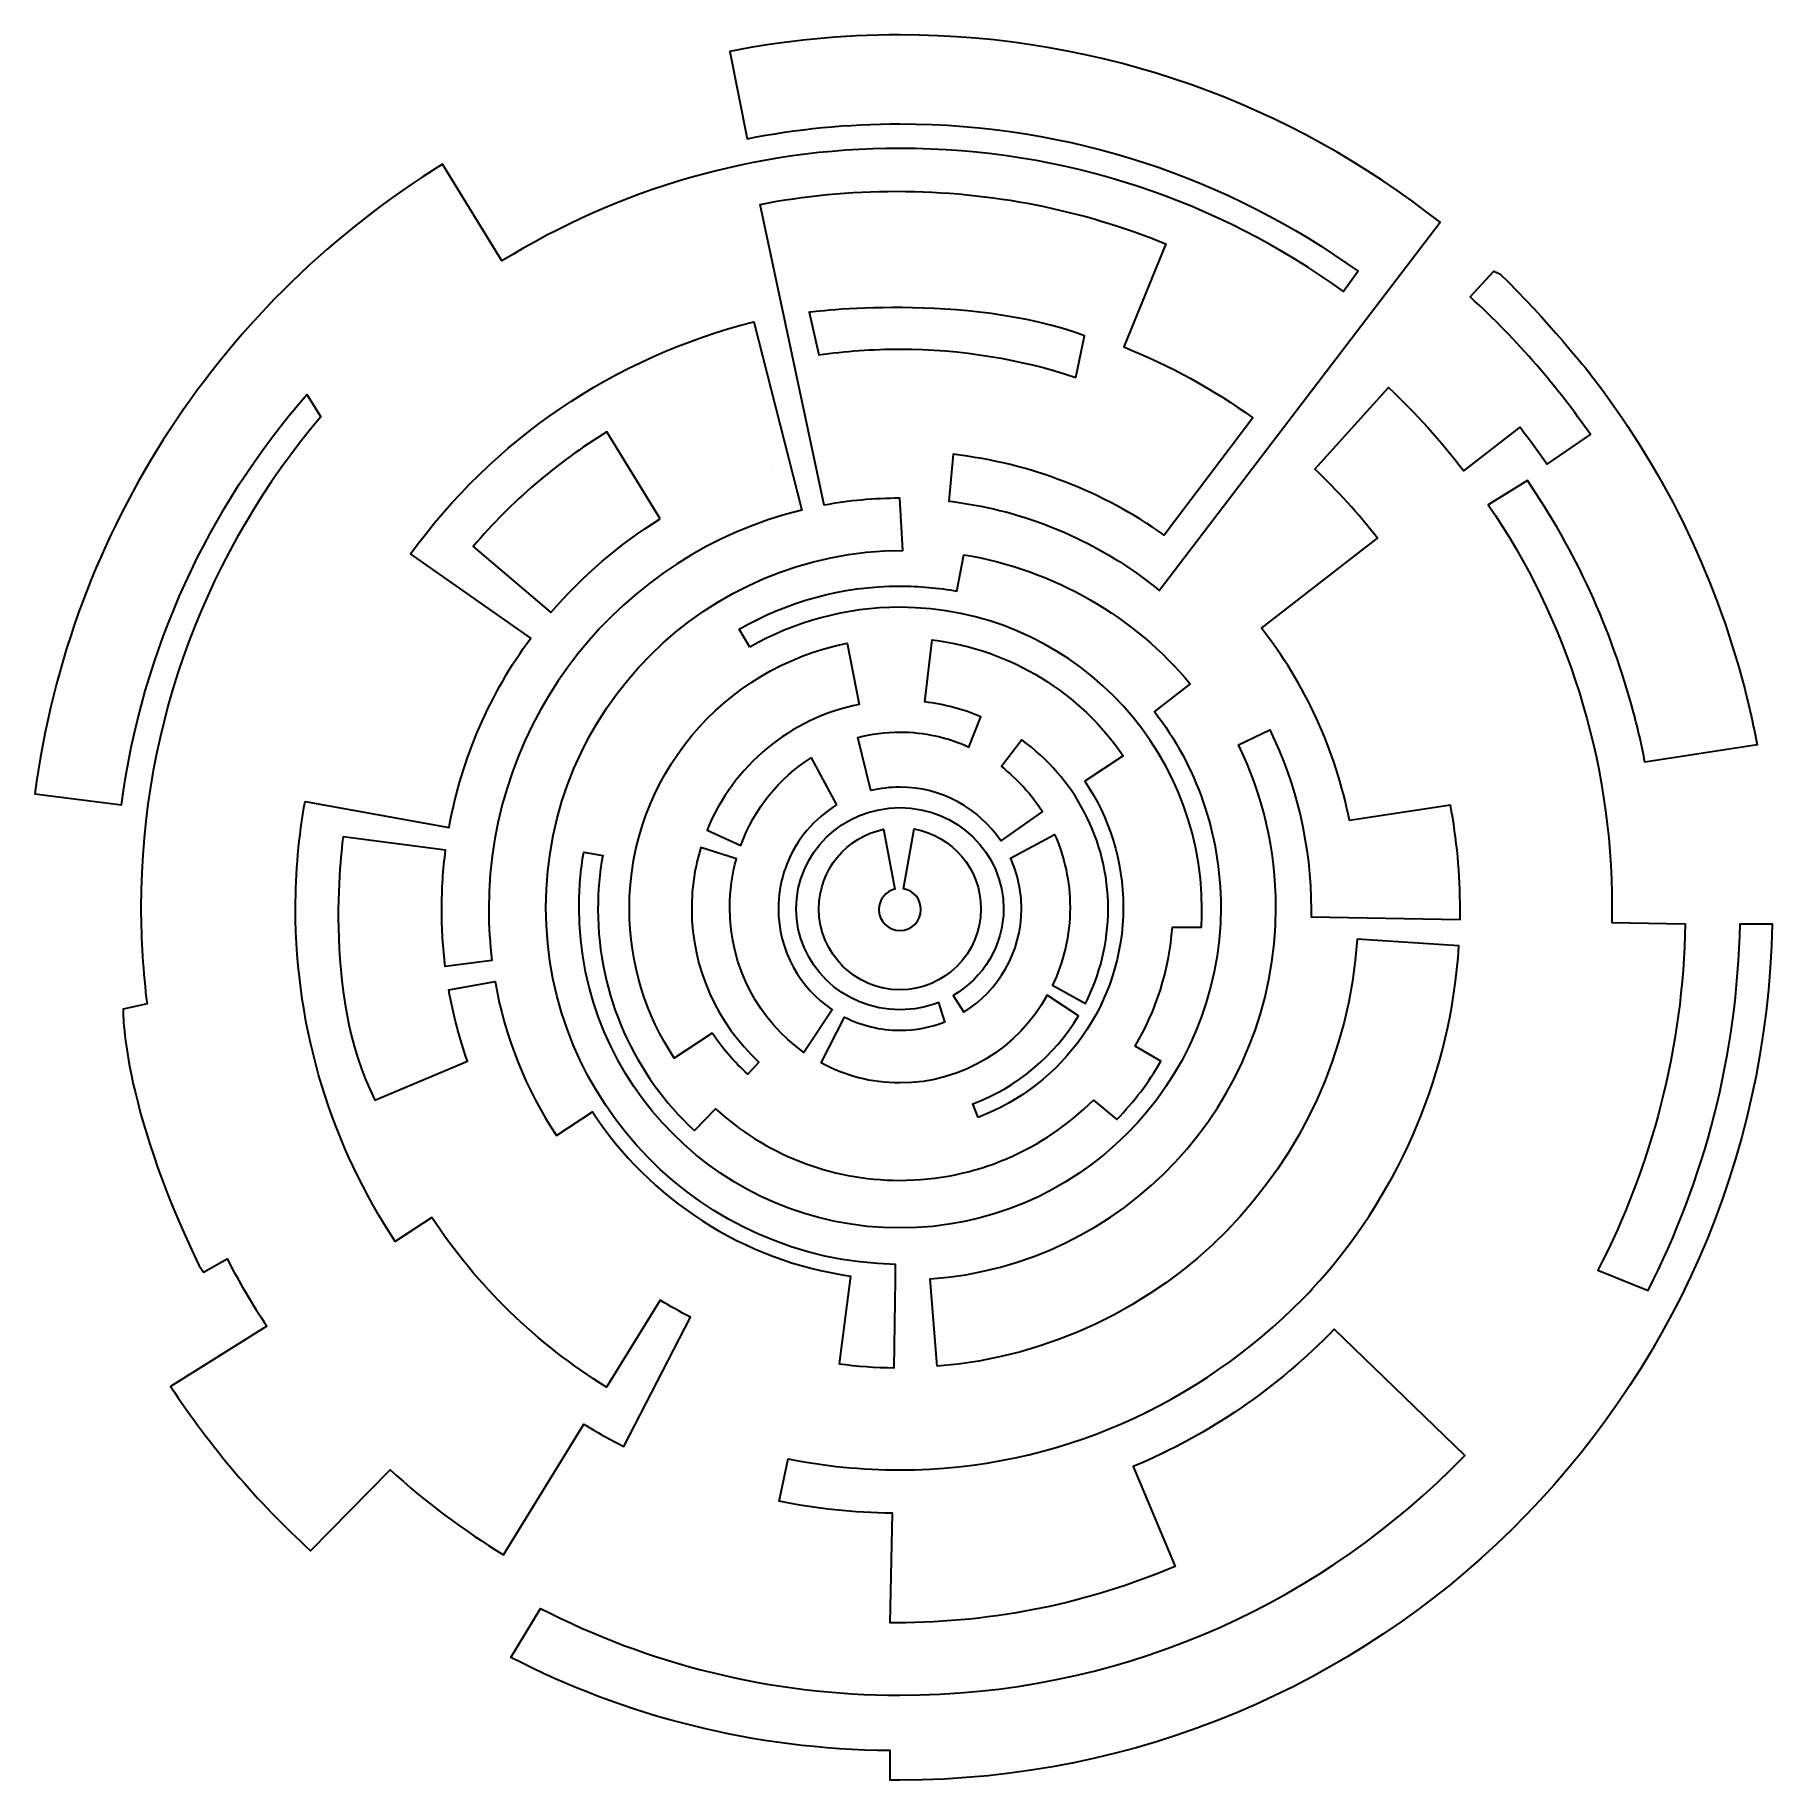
# Model space of a CAD drawing. Header units: inches. Extents: x 74 to 354, y -286 to -5.
import ezdxf

# ---------------------------------------------------------------- set-up
doc = ezdxf.new("R2010")
doc.units = ezdxf.units.IN
doc.header["$MEASUREMENT"] = 0
doc.layers.add('Capa 1', color=7, linetype='Continuous')

msp = doc.modelspace()

# ---------------------------------------------------------------- linework, layer by layer
at = {"layer": 'Capa 1', "color": 250, "lineweight": 35, "true_color": 0x201815}
msp.add_lwpolyline([(192.69, -74.7), (192.69, -74.7)], dxfattribs=at)
for points, knots in [([(226.29, -80.67), (224.58, -80.33), (222.85, -80.05), (221.1, -79.85), (221.1, -79.85), (221.79, -72.3), (221.79, -72.3), (234.37, -73.75), (245.99, -78.37), (255.83, -85.33), (255.83, -85.33), (270.12, -66.43), (270.12, -66.43), (263.72, -61.82), (256.74, -57.97), (249.3, -55), (249.3, -55), (256.12, -38.38), (256.12, -38.38), (242.71, -32.93), (228.05, -29.92), (212.68, -29.92), (205.16, -29.92), (197.8, -30.64), (190.69, -32.02), (190.69, -32.02), (200.99, -80.51), (200.99, -80.51), (204.96, -79.77), (209.05, -79.38), (213.23, -79.38), (213.23, -79.38), (213.7, -87.8), (213.7, -87.8), (181.92, -87.8), (156.16, -113.56), (156.16, -145.34), (156.16, -176.72), (181.29, -202.24), (212.52, -202.87), (212.52, -202.87), (212.49, -205.34), (212.49, -205.34), (212.49, -205.34), (212.31, -219.52), (212.31, -219.52), (209.3, -219.48), (206.32, -219.26), (203.41, -218.88), (203.41, -218.88), (205.27, -204.74), (205.27, -204.74), (187.88, -202.26), (172.89, -192.33), (163.65, -178.28), (163.65, -178.28), (157.85, -182.09), (157.85, -182.09), (152.98, -174.72), (149.56, -166.31), (147.96, -157.27), (147.96, -157.27), (140.5, -158.6), (140.5, -158.6), (141.2, -162.56), (142.21, -166.4), (143.51, -170.12), (143.51, -170.12), (143.52, -170.12), (143.52, -170.12), (143.52, -170.12), (128.6, -176.37), (128.6, -176.37), (119.72, -159.13), (123.48, -133.93), (123.48, -133.93), (123.48, -133.93), (139.99, -136.09), (139.99, -136.09), (139.58, -139.22), (139.37, -142.42), (139.37, -145.67), (139.37, -148.78), (139.56, -151.84), (139.94, -154.86), (139.94, -154.86), (147.45, -153.89), (147.45, -153.89), (147.12, -151.2), (146.95, -148.45), (146.95, -145.67), (146.95, -114.5), (168.46, -88.36), (197.44, -81.28), (197.44, -81.28), (189.7, -50.96), (189.7, -50.96), (167.1, -56.57), (147.61, -70.06), (134.33, -88.36), (134.33, -88.36), (153.72, -101.91), (153.72, -101.91), (147.18, -110.79), (142.58, -121.18), (140.55, -132.47), (140.55, -132.47), (117.33, -128.25), (117.33, -128.25), (116.32, -133.86), (115.8, -139.64), (115.8, -145.54), (115.8, -165.35), (121.71, -183.79), (131.88, -199.17), (131.88, -199.17), (137.77, -195.3), (137.77, -195.3), (145.04, -206.34), (154.68, -215.69), (165.95, -222.63), (165.95, -222.63), (174.57, -208.61), (174.57, -208.61), (176.15, -209.58), (177.78, -210.5), (179.45, -211.36), (179.45, -211.36), (168.71, -232.22), (168.71, -232.22), (166.52, -231.1), (164.37, -229.89), (162.28, -228.6), (162.28, -228.6), (149.33, -249.69), (149.33, -249.69), (142.81, -245.69), (136.69, -241.09), (131.06, -235.98), (131.06, -235.98), (118.22, -249.02), (118.22, -249.02), (109.66, -241.17), (102.07, -232.27), (95.66, -222.52), (95.66, -222.52), (111.15, -212.81), (111.15, -212.81), (108.84, -209.32), (106.71, -205.71), (104.76, -201.98), (104.76, -201.98), (100.95, -204.09), (100.95, -204.09), (100.95, -204.09), (100.21, -203), (100.21, -203), (87.5, -176.53), (88.02, -161.73), (88.02, -161.73), (88.02, -161.73), (91.86, -160.88), (91.86, -160.88), (91.22, -155.79), (90.88, -150.61), (90.88, -145.34), (90.88, -115.19), (101.79, -87.59), (119.87, -66.26), (119.87, -66.26), (117.62, -62.64), (117.62, -62.64), (101.78, -80.87), (91.06, -103.68), (87.72, -128.82), (87.72, -128.82), (73.78, -127.04), (73.78, -127.04), (79.36, -84.12), (104.28, -47.28), (139.51, -25.56), (139.51, -25.56), (149.08, -41.14), (149.08, -41.14), (167.73, -29.64), (189.7, -23), (213.23, -23), (239.93, -23), (264.63, -31.55), (284.75, -46.07), (284.75, -46.07), (287.08, -42.81), (287.08, -42.81), (266.3, -27.85), (240.79, -19.05), (213.23, -19.05), (204.8, -19.05), (196.56, -19.87), (188.59, -21.44), (188.59, -21.44), (185.8, -7.38), (185.8, -7.38), (194.67, -5.63), (203.84, -4.71), (213.23, -4.71), (246.11, -4.71), (276.35, -16), (300.3, -34.9), (300.3, -34.9), (255.04, -94.23), (255.04, -94.23), (246.85, -87.57), (237.04, -82.82), (226.29, -80.67)], [0, 0, 0, 0, 1, 1, 1, 2, 2, 2, 3, 3, 3, 4, 4, 4, 5, 5, 5, 6, 6, 6, 7, 7, 7, 8, 8, 8, 9, 9, 9, 10, 10, 10, 11, 11, 11, 12, 12, 12, 13, 13, 13, 14, 14, 14, 15, 15, 15, 16, 16, 16, 17, 17, 17, 18, 18, 18, 19, 19, 19, 20, 20, 20, 21, 21, 21, 22, 22, 22, 23, 23, 23, 24, 24, 24, 25, 25, 25, 26, 26, 26, 27, 27, 27, 28, 28, 28, 29, 29, 29, 30, 30, 30, 31, 31, 31, 32, 32, 32, 33, 33, 33, 34, 34, 34, 35, 35, 35, 36, 36, 36, 37, 37, 37, 38, 38, 38, 39, 39, 39, 40, 40, 40, 41, 41, 41, 42, 42, 42, 43, 43, 43, 44, 44, 44, 45, 45, 45, 46, 46, 46, 47, 47, 47, 48, 48, 48, 49, 49, 49, 50, 50, 50, 51, 51, 51, 52, 52, 52, 53, 53, 53, 54, 54, 54, 55, 55, 55, 56, 56, 56, 57, 57, 57, 58, 58, 58, 59, 59, 59, 60, 60, 60, 61, 61, 61, 62, 62, 62, 63, 63, 63, 64, 64, 64, 65, 65, 65, 66, 66, 66, 67, 67, 67, 68, 68, 68, 69, 69, 69, 70, 70, 70, 71, 71, 71, 71]), ([(219.23, -219.28), (255.64, -216.35), (284.59, -187.02), (286.93, -150.46), (286.93, -150.46), (303.35, -151.52), (303.35, -151.52), (302.05, -171.96), (293.94, -190.54), (281.28, -205.04), (281.28, -205.04), (279.54, -207.04), (278.17, -208.43), (261.56, -225.23), (238.72, -235.98), (213.23, -235.98), (207.05, -235.98), (201.02, -235.36), (195.2, -234.18), (195.2, -234.18), (193.75, -241.02), (193.75, -241.02), (199.67, -242.22), (205.77, -242.88), (212.02, -242.96), (212.02, -242.96), (211.66, -260.6), (211.66, -260.6), (212, -260.61), (212.34, -260.61), (212.68, -260.61), (228.61, -260.61), (243.78, -257.38), (257.58, -251.54), (257.58, -251.54), (250.84, -235.44), (250.84, -235.44), (263.11, -230.3), (274.11, -222.72), (283.22, -213.31), (283.22, -213.31), (304.3, -233.65), (304.3, -233.65), (304.3, -233.65), (301.98, -235.98), (301.98, -235.98), (279.13, -258.44), (247.79, -272.29), (213.23, -272.29), (192.35, -272.29), (172.66, -267.24), (155.3, -258.29), (155.3, -258.29), (150.53, -266.22), (150.53, -266.22), (168.88, -275.66), (189.65, -281.05), (211.66, -281.21), (211.66, -281.21), (211.66, -285.96), (211.66, -285.96), (212.18, -285.96), (212.7, -285.97), (213.23, -285.97), (290.02, -285.97), (352.43, -224.42), (353.83, -147.96), (353.83, -147.96), (348.66, -147.96), (348.66, -147.96), (348.23, -169.22), (342.93, -189.27), (333.83, -207.07), (333.83, -207.07), (325.76, -203.77), (325.76, -203.77), (334.43, -187), (339.47, -168.05), (339.83, -147.96), (339.83, -147.96), (327.99, -147.74), (327.99, -147.74), (328.01, -146.92), (328.02, -146.09), (328.02, -145.27), (328.02, -121.23), (320.66, -98.9), (308.08, -80.43), (308.08, -80.43), (314.4, -76.52), (314.4, -76.52), (322.07, -87.79), (327.92, -100.4), (331.5, -113.93), (332.2, -116.55), (332.81, -119.21), (333.33, -121.9), (333.33, -121.9), (351.42, -119.15), (351.42, -119.15), (350.85, -116.1), (350.17, -113.09), (349.41, -110.11), (344.57, -91.35), (335.95, -74.1), (324.42, -59.23), (324.42, -59.23), (317.52, -50.52), (309.95, -43.2), (309.95, -43.2), (308.96, -42.81), (308.96, -42.81), (308.96, -42.81), (305.15, -46.94), (305.15, -46.94), (312.95, -53.99), (319.35, -61.63), (324.54, -69.1), (324.54, -69.1), (317.56, -73.9), (317.56, -73.9), (316.17, -71.88), (314.71, -69.89), (313.2, -67.95), (313.2, -67.95), (304.14, -74.99), (304.14, -74.99), (300.45, -70.18), (296.38, -65.67), (291.98, -61.51), (291.98, -61.51), (280.13, -74.7), (280.13, -74.7), (283.77, -78.14), (287.14, -81.86), (290.22, -85.82), (290.22, -85.82), (271.54, -100.33), (271.54, -100.33), (278.48, -109.25), (283.43, -119.81), (285.69, -131.33), (285.69, -131.33), (301.98, -128.85), (301.98, -128.85), (303, -134.3), (303.54, -139.92), (303.54, -145.67), (303.54, -146.21), (303.54, -146.76), (303.53, -147.3), (303.53, -147.3), (279.5, -146.87), (279.5, -146.87), (279.51, -146.47), (279.51, -146.07), (279.51, -145.67), (279.51, -135.28), (277.12, -125.46), (272.86, -116.71), (272.86, -116.71), (267.83, -119.15), (267.83, -119.15), (271.68, -127.07), (273.83, -135.95), (273.83, -145.34), (273.83, -177.05), (249.24, -203.02), (218.08, -205.2), (218.08, -205.2), (219.23, -219.28), (219.23, -219.28)], [0, 0, 0, 0, 1, 1, 1, 2, 2, 2, 3, 3, 3, 4, 4, 4, 5, 5, 5, 6, 6, 6, 7, 7, 7, 8, 8, 8, 9, 9, 9, 10, 10, 10, 11, 11, 11, 12, 12, 12, 13, 13, 13, 14, 14, 14, 15, 15, 15, 16, 16, 16, 17, 17, 17, 18, 18, 18, 19, 19, 19, 20, 20, 20, 21, 21, 21, 22, 22, 22, 23, 23, 23, 24, 24, 24, 25, 25, 25, 26, 26, 26, 27, 27, 27, 28, 28, 28, 29, 29, 29, 30, 30, 30, 31, 31, 31, 32, 32, 32, 33, 33, 33, 34, 34, 34, 35, 35, 35, 36, 36, 36, 37, 37, 37, 38, 38, 38, 39, 39, 39, 40, 40, 40, 41, 41, 41, 42, 42, 42, 43, 43, 43, 44, 44, 44, 45, 45, 45, 46, 46, 46, 47, 47, 47, 48, 48, 48, 49, 49, 49, 50, 50, 50, 51, 51, 51, 52, 52, 52, 53, 53, 53, 54, 54, 54, 55, 55, 55, 56, 56, 56, 57, 57, 57, 57]), ([(241.6, -59.9), (232.68, -56.95), (223.14, -55.35), (213.23, -55.35), (208.79, -55.35), (204.43, -55.67), (200.17, -56.29), (200.17, -56.29), (198.6, -49.41), (198.6, -49.41), (198.6, -49.41), (223.81, -46.15), (243.01, -53.2), (243.01, -53.2), (241.6, -59.9), (241.6, -59.9)], [0, 0, 0, 0, 1, 1, 1, 2, 2, 2, 3, 3, 3, 4, 4, 4, 5, 5, 5, 5]), ([(174.59, -82.71), (167.95, -86.8), (162, -91.9), (156.97, -97.81), (156.97, -97.81), (144.43, -87.15), (144.43, -87.15), (150.59, -79.92), (157.86, -73.68), (165.98, -68.68), (165.98, -68.68), (174.59, -82.71), (174.59, -82.71)], [0, 0, 0, 0, 1, 1, 1, 2, 2, 2, 3, 3, 3, 4, 4, 4, 4]), ([(189.02, -103.4), (196.15, -99.3), (204.41, -96.96), (213.23, -96.96), (240.11, -96.96), (261.91, -118.75), (261.91, -145.64), (261.91, -146.6), (261.88, -147.56), (261.82, -148.52), (261.82, -148.52), (257.15, -148.52), (257.15, -148.52), (256.64, -155.49), (254.51, -162.01), (251.14, -167.7), (251.14, -167.7), (255.31, -170.12), (255.31, -170.12), (253.32, -173.53), (250.94, -176.67), (248.22, -179.48), (248.22, -179.48), (244.42, -176.37), (244.42, -176.37), (236.44, -184.36), (225.41, -189.31), (213.23, -189.31), (201.78, -189.31), (191.36, -184.94), (183.52, -177.79), (183.52, -177.79), (180.09, -181.29), (180.09, -181.29), (170.53, -172.41), (164.55, -159.72), (164.55, -145.64), (164.55, -142.68), (164.81, -139.78), (165.32, -136.97), (165.32, -136.97), (162.26, -136.41), (162.26, -136.41), (161.76, -139.29), (161.5, -142.25), (161.5, -145.27), (161.5, -173.83), (184.66, -196.99), (213.23, -196.99), (241.79, -196.99), (264.95, -173.83), (264.95, -145.27), (264.95, -133.41), (260.97, -122.49), (254.26, -113.77), (254.26, -113.77), (260.02, -109.29), (260.02, -109.29), (251.06, -98.53), (238.2, -90.93), (223.52, -88.48), (223.52, -88.48), (222.4, -94.35), (222.4, -94.35), (219.43, -93.82), (216.36, -93.54), (213.23, -93.54), (203.8, -93.54), (194.96, -96.07), (187.34, -100.47), (187.34, -100.47), (189.02, -103.4), (189.02, -103.4)], [0, 0, 0, 0, 1, 1, 1, 2, 2, 2, 3, 3, 3, 4, 4, 4, 5, 5, 5, 6, 6, 6, 7, 7, 7, 8, 8, 8, 9, 9, 9, 10, 10, 10, 11, 11, 11, 12, 12, 12, 13, 13, 13, 14, 14, 14, 15, 15, 15, 16, 16, 16, 17, 17, 17, 18, 18, 18, 19, 19, 19, 20, 20, 20, 21, 21, 21, 22, 22, 22, 23, 23, 23, 24, 24, 24, 24]), ([(182.95, -165.58), (184.6, -168.01), (186.53, -170.23), (188.7, -172.19), (188.7, -172.19), (190.5, -170.24), (190.5, -170.24), (183.84, -164.1), (179.66, -155.31), (179.66, -145.54), (179.66, -142.1), (180.18, -138.79), (181.13, -135.68), (181.13, -135.68), (186.87, -137.48), (186.87, -137.48), (186.17, -139.98), (185.8, -142.61), (185.8, -145.34), (185.8, -155.04), (190.54, -163.6), (197.76, -168.7), (197.76, -168.7), (202.33, -161.82), (202.33, -161.82), (197.09, -158.3), (193.64, -152.32), (193.64, -145.54), (193.64, -143.48), (193.95, -141.5), (194.54, -139.64), (194.68, -139.2), (194.83, -138.76), (195, -138.34), (196.57, -134.36), (199.41, -131.02), (203.01, -128.82), (203.01, -128.82), (198.9, -121.23), (198.9, -121.23), (193.75, -124.48), (189.73, -129.44), (187.56, -135.35), (187.56, -135.35), (182.14, -132.86), (182.14, -132.86), (186.34, -122.56), (195.51, -114.82), (206.67, -112.61), (206.67, -112.61), (204.71, -102.74), (204.71, -102.74), (184.7, -106.7), (169.61, -124.36), (169.61, -145.54), (169.61, -154.43), (172.27, -162.7), (176.84, -169.6), (176.84, -169.6), (182.95, -165.58), (182.95, -165.58)], [0, 0, 0, 0, 1, 1, 1, 2, 2, 2, 3, 3, 3, 4, 4, 4, 5, 5, 5, 6, 6, 6, 7, 7, 7, 8, 8, 8, 9, 9, 9, 10, 10, 10, 11, 11, 11, 12, 12, 12, 13, 13, 13, 14, 14, 14, 15, 15, 15, 16, 16, 16, 17, 17, 17, 18, 18, 18, 19, 19, 19, 20, 20, 20, 20]), ([(225.82, -179.18), (239.5, -173.99), (249.23, -160.77), (249.23, -145.27), (249.23, -137.76), (246.95, -130.78), (243.04, -125), (243.04, -125), (249.23, -120.9), (249.23, -120.9), (242.3, -110.78), (231.21, -103.74), (218.42, -102.22), (218.42, -102.22), (217.23, -112.21), (217.23, -112.21), (220.41, -112.58), (223.45, -113.4), (226.29, -114.61), (226.29, -114.61), (224.33, -119.48), (224.33, -119.48), (220.93, -117.92), (217.18, -117.06), (213.23, -117.06), (210.88, -117.06), (208.6, -117.37), (206.43, -117.94), (206.43, -117.94), (208.53, -126.51), (208.53, -126.51), (210.04, -126.14), (211.61, -125.94), (213.23, -125.94), (219.99, -125.94), (225.95, -129.37), (229.47, -134.58), (229.47, -134.58), (236.19, -129.87), (236.19, -129.87), (234.42, -127.08), (232.17, -124.63), (229.58, -122.64), (229.58, -122.64), (232.87, -118.31), (232.87, -118.31), (241.3, -124.41), (246.79, -134.33), (246.79, -145.54), (246.79, -151.03), (245.47, -156.22), (243.13, -160.79), (243.13, -160.79), (237.82, -157.88), (237.82, -157.88), (239.63, -154.1), (240.65, -149.84), (240.65, -145.34), (240.65, -141.14), (239.76, -137.15), (238.17, -133.56), (238.17, -133.56), (231.04, -137.37), (231.04, -137.37), (232.18, -139.86), (232.82, -142.62), (232.82, -145.54), (232.82, -152.58), (229.1, -158.75), (223.52, -162.21), (223.52, -162.21), (221.8, -159.52), (221.8, -159.52), (226.68, -156.68), (229.94, -151.48), (229.94, -145.54), (229.94, -136.54), (222.46, -129.25), (213.23, -129.25), (203.99, -129.25), (196.51, -136.54), (196.51, -145.54), (196.51, -154.53), (203.99, -161.82), (213.23, -161.82), (215.45, -161.82), (217.56, -161.4), (219.5, -160.63), (219.5, -160.63), (220.45, -163.75), (220.45, -163.75), (218.21, -164.64), (215.78, -165.13), (213.23, -165.13), (210.02, -165.13), (206.99, -164.36), (204.32, -162.99), (204.32, -162.99), (200.51, -170.4), (200.51, -170.4), (204.31, -172.45), (208.64, -173.62), (213.23, -173.62), (223.38, -173.62), (232.25, -167.93), (236.99, -159.47), (236.99, -159.47), (242.02, -162.79), (242.02, -162.79), (238.14, -169.25), (232.15, -174.3), (224.99, -176.98), (224.99, -176.98), (225.82, -179.18), (225.82, -179.18)], [0, 0, 0, 0, 1, 1, 1, 2, 2, 2, 3, 3, 3, 4, 4, 4, 5, 5, 5, 6, 6, 6, 7, 7, 7, 8, 8, 8, 9, 9, 9, 10, 10, 10, 11, 11, 11, 12, 12, 12, 13, 13, 13, 14, 14, 14, 15, 15, 15, 16, 16, 16, 17, 17, 17, 18, 18, 18, 19, 19, 19, 20, 20, 20, 21, 21, 21, 22, 22, 22, 23, 23, 23, 24, 24, 24, 25, 25, 25, 26, 26, 26, 27, 27, 27, 28, 28, 28, 29, 29, 29, 30, 30, 30, 31, 31, 31, 32, 32, 32, 33, 33, 33, 34, 34, 34, 35, 35, 35, 36, 36, 36, 37, 37, 37, 38, 38, 38, 38]), ([(213.83, -142.32), (215.42, -142.61), (216.62, -143.99), (216.62, -145.67), (216.62, -147.54), (215.1, -149.06), (213.23, -149.06), (211.35, -149.06), (209.83, -147.54), (209.83, -145.67), (209.83, -144.07), (210.93, -142.73), (212.42, -142.37), (212.42, -142.37), (210.6, -132.74), (210.6, -132.74), (204.64, -133.96), (200.17, -139.22), (200.17, -145.54), (200.17, -152.75), (206.01, -158.6), (213.23, -158.6), (220.44, -158.6), (226.29, -152.75), (226.29, -145.54), (226.29, -139.11), (221.65, -133.78), (215.55, -132.68), (215.55, -132.68), (213.83, -142.32), (213.83, -142.32)], [0, 0, 0, 0, 1, 1, 1, 2, 2, 2, 3, 3, 3, 4, 4, 4, 5, 5, 5, 6, 6, 6, 7, 7, 7, 8, 8, 8, 9, 9, 9, 10, 10, 10, 10])]:
    msp.add_open_spline(points, degree=3, knots=knots, dxfattribs=at)

doc.saveas('drawing.dxf')
